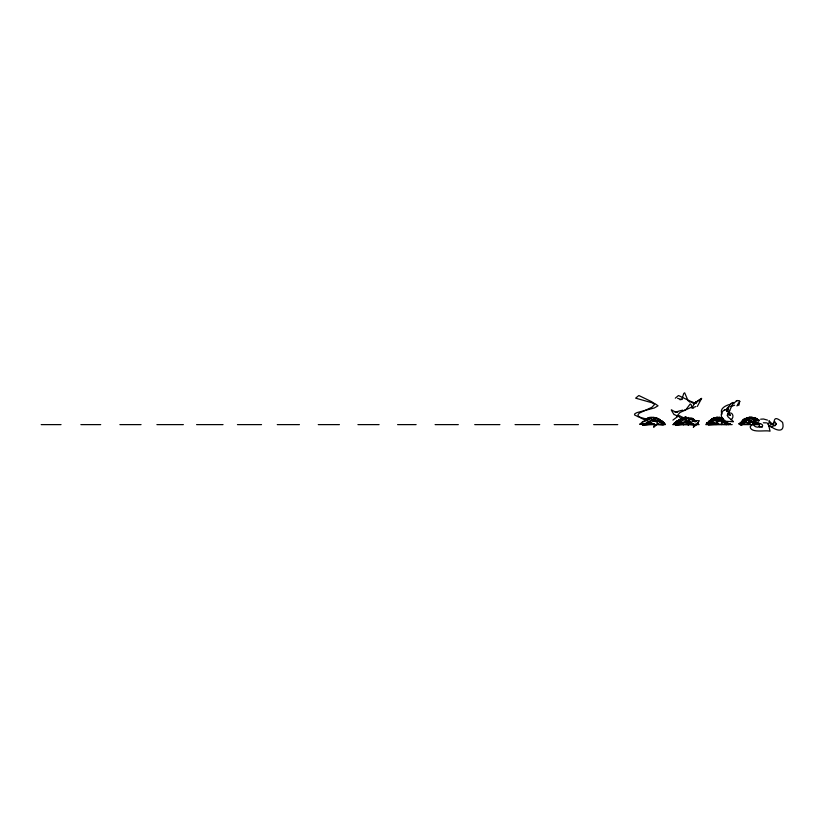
<?xml version="1.0" encoding="UTF-8"?>
<svg xmlns="http://www.w3.org/2000/svg" width="824" height="824" viewBox="0 0 824 824"><rect width="100%" height="100%" fill="white"/><g stroke="black" fill="none" stroke-linecap="round" stroke-linejoin="round"><path stroke-width="1.24" d="M650.002 421.888L650.002 424.35L642.256 424.607L654.472 424.36L648.354 424.381L648.962 424.36M694.004 424.37L675.319 424.607L681.51 424.37L681.51 421.919M745.679 420.024L743.238 420.662L748.429 417.541L751.57 417.274L754.702 418.139M756.999 418.891C755.68 417.212 750.51 417.768 755.011 419.025M776.28 424.195L774.972 425.73M719.826 419.601L717.199 421.26L712.379 420.158M746.987 419.385L747.069 420.621L749.902 419.89M719.939 418.262L719.568 417.366L716.283 417.377L708.918 421.064L716.592 417.335M753.898 417.696L753.249 418.644L754.475 418.901M769.049 420.93L769.668 422.867A15.378 12.195 -61.7 0 0 769.812 423.237L770.986 424.803L772.047 424.463M743.299 420.456L749.418 419.972L751.581 421.435L753.466 424.339L757.019 422.475M767.752 424.206L768.164 422.887L770.049 431.189C765.228 429.829 750.901 433.476 750.159 426.801A82.215 23.566 3.2 0 1 750.87 425.905L753.394 423.845L756.823 422.609M753.579 424.051L754.063 418.808M757.586 419.488L754.094 417.727M646.243 419.107C652.752 412.937 666.307 424.216 664.597 423.752M677.596 423.248L680.294 420.549M721.453 424.618L721.906 423.093M716.046 424.618L716.89 422.485M649.776 421.569L645.831 423.629L640.042 424.216L642.741 421.538L647.304 420.065M726.861 411.392L730.167 404.368L732.309 402.586L734.194 402.545L732.258 403.77M729.683 410.548L732.536 404.378L736.244 401.164M746.42 422.341L749.201 424.329L751.014 421.085M679.481 421.837L679.439 420.219L677.05 421.229M741.332 424.36L742.053 423.103M684.929 418.221L685.929 417.315L681.911 418.128M747.976 423.052L749.201 424.329L750.643 421.528M733.309 421.785L720.526 420.868L717.158 422.115A11.958 6.602 39.3 0 0 716.921 422.516M684.991 418.108L685.959 417.387M745.576 418.747L748.429 417.552M647.973 419.097L649.899 418.159M710.072 422.31L708.383 424.607L710.267 421.898M709.783 422.815L708.383 424.607A155.633 155.633 0 0 1 726.912 424.607L725.089 422.867M679.192 422.403L677.596 424.463L685.424 422.022L688.504 422.547L692.212 424.381L690.141 421.507L690.965 422.867M674.465 423.567L679.522 419.653L675.742 422.764M739.149 423.917L745.844 419.962L744.093 420.755L744.711 419.344M742.712 421.6C745.627 418.674 751.241 419.189 752.92 423.268C753.744 425.297 756.102 421.929 758.07 423.361M745.133 419.086L745.751 418.571M683.034 418.18L685.836 417.284A8.034 1.947 -90 0 1 686.268 417.366M741.034 424.133L742.311 422.321L747.069 420.621M772.284 424.164L774.715 421.558L776.27 423.876M728.056 414.678L729.178 412.196L728.838 410.197M707.806 423.186L709.886 420.796M645.11 421.033L646.14 419.632M718.188 423.989L712.255 422.238M750.118 418.242L750.273 417.469L748.532 417.521M699.442 400.866L701.636 398.394L697.31 406.428M691.985 421.96L689.853 423.958A1.895 1.38 1.3 0 1 689.503 423.763L689.379 423.67A7.025 5.026 2.7 0 1 688.957 423.402M697.681 422.856L698.412 423.711L697.485 422.661M750.674 421.486L751.426 420.652M714.377 417.902L713.553 418.149M746.276 422.321L741.25 424.504L739.293 423.969L741.25 424.504L743.33 423.382M678.451 424.113C676.628 424.988 680.099 422.146 679.779 420.868C678.791 418.149 673.26 425.38 674.362 423.67M679.522 419.653L673.97 424.092L675.938 422.084M673.97 424.092L674.66 423.351M674.166 423.876L676.957 421.301M739.221 423.886C740.91 422.496 738.479 424.793 741.796 423.824M675 423.011L680.902 418.664M744.216 419.663L746.194 418.293L750.355 417.294M740.385 423.011C747.244 416.789 738.634 422.753 742.311 422.31M744.597 419.684L746.76 418.087M727.355 408.282L727.458 408.179A6.757 4.223 3.1 0 1 728.292 407.54L728.498 407.447M685.259 419.375C681.366 419.076 680.016 425.246 675.948 423.969A5.14 1.082 23.4 0 0 675.67 423.938L675.319 423.907M682.674 418.232L681.798 418.324L684.785 417.861L685.98 419.292L688.586 417.449L688.936 418.149L692.366 418.798L696.053 421.342M712.194 422.135L708.64 424.566M739.272 423.742L742.877 421.301M679.161 420.065L673.754 424.401L677.894 424.092L679.996 423.031M739.478 423.773L740.179 423.783M644.492 423.824C639.517 423.248 639.362 424.834 640.876 423.742M677.812 424.37L678.966 423.691M674.145 424.154L674.362 424.051M675.319 398.167L678.492 395.52L691.439 401.721L694.138 404.203L692.376 406.798L679.985 412.505L677.627 415.234L680.171 417.84L692.881 423.783L694.169 425.524L693.303 427.254L696.476 424.618L681.51 424.37M723.956 421.898L720.145 419.952L716.499 419.519L706.281 423.515L711.576 419.9M759.295 425.575L759.182 426.523L762.385 427.069M640.114 424.154L647.067 423.897L651.341 422.248M742.517 420.642L745.566 418.849M676.452 421.692L677.565 420.879L679.779 420.868L677.596 424.463C681.829 422.228 687.175 420.776 691.408 423.907C685.414 416.789 692.129 417.85 696.033 421.61M677.369 420.868L677.287 420.94A14.801 8.951 -58.4 0 0 676.978 421.054M674.011 424.195L677.822 422.269M727.87 413.741C725.089 416.429 731.63 419.107 733.319 421.517M673.754 424.401L679.625 423.289M676.556 424.154L675.567 424.566L677.05 423.824M651.393 420.394C651.465 420.343 655.235 417.325 657.356 418.52M657.325 424.308L657.964 422.959L655.956 421.62L638.363 416.862L634.521 414.905L634.799 413.761L636.921 412.628L654.297 407.983L658.036 405.81L654.771 403.533L635.644 398.167L638.816 395.52L651.99 401.844L654.503 404.574L651.877 407.303L639.527 412.999L638.085 414.493L638.209 415.976L641.196 418.211L653.041 423.66L654.493 425.524L653.628 427.254L657.325 424.308L656.192 424.36M650.095 421.342L646.644 423.371M701.43 398.456L693.921 403.698L701.245 398.631M706.93 422.949L709.196 422.012M713.986 418.128L711.751 419.117L713.429 418.211M651.671 420.199L656.316 418.324L661.445 420.899M643.523 424.133L642.514 424.566L644.038 423.783M697.465 401.298L693.756 403.451M681.736 418.201L685.166 417.294L681.623 418.273L684.785 417.861M707.074 422.856L709.279 422.001M730.847 419.828C734.854 417.675 732.721 410.764 728.086 413.617M743.495 420.055L751.704 417.253L759.44 420.601M715.222 418.242L718.93 418.108M707.847 423.237L706.704 423.32L710.092 421.867M743.794 423.103L745.596 422.29L747.852 422.969M709.371 422.3L716.447 419.519A7.941 6.757 -7.1 0 1 719.022 419.622L723.874 421.847L722.329 421.61A4.954 3.863 17.7 0 1 723.235 421.682L724.059 421.775M714.264 417.881L711.462 419.2L713.883 418.19M755.701 423.031C750.86 424.494 756.041 428.099 758.966 426.925M742.403 423.927L745.411 422.31M710.576 421.589L714.902 419.776L720.938 420.24L723.874 421.847M651.382 417.861L648.375 419.519A6.458 2.081 -21.5 0 1 647.643 419.88M742.166 423.618L742.671 423.34A8.085 1.772 -22.1 0 1 743.011 423.134L743.588 422.877M742.043 423.691L745.256 422.331M742.064 423.68L740.982 424.257L740.014 423.752C739.118 423.052 746.256 419.272 748.038 419.694C752.116 419.704 752.497 426.544 756.247 422.805L759.666 423.423M740.982 424.257L746.081 422.3L749.201 424.329M739.406 423.804L740.467 423.897M756.834 419.818L758.935 420.683M650.867 422.506L649.868 423M756.875 419.787L757.802 419.89A7.148 2.06 54.9 0 1 758.904 420.662M679.182 419.571L683.168 419.725M726.057 423.361L727.86 424.494L729.611 423.639A20.713 4.563 -54.2 0 1 729.724 423.598M651.403 417.85C656.306 415.698 661.373 421.476 664.772 423.979L663.382 422.63M641.257 423.618L645.316 423.742L649.889 421.589M652.175 420.518L656.759 418.376M653.061 421.332L656.8 420.436A4.326 3.193 18.1 0 1 657.861 420.693M724.574 409.95L723.925 410.28A8.322 6.664 75.9 0 0 723.39 410.682A9.28 7.498 71.2 0 0 723.111 410.898C718.291 415.399 723.853 421.589 728.035 424.092M692.438 421.116L694.55 421.291A6.231 3.976 35.3 0 1 695.003 421.445M653.257 421.239L656.862 420.436L660.735 422.063M653.174 418.077L654.503 417.624M678.667 424.02L679.1 423.824A9.548 7.261 9.5 0 0 680.006 423.237M679.8 423.515C682.324 420.24 695.003 425.431 691.161 423.145M647.056 418.767L649.631 417.613L646.438 419.025M747.038 417.984L753.764 417.892L752.662 418.221M651.454 422.176L647.067 423.897L644.45 423.958M653.648 421.311L655.842 420.446L658.881 420.992L663.258 424.133M745.967 418.438L749.593 417.366A3.729 1.061 -19.5 0 1 750.304 418.139M730.497 406.551L734.668 405.212M694.859 420.384L691.861 418.551C686.485 423.258 690.316 414.441 694.447 420.086M744.319 422.568L745.102 422.352M729.013 423.793L730.517 424.226L728.766 423.68M677.761 412.216C672.302 412.247 668.398 405.418 674.104 414.699M691.769 423.948L687.927 420.704M730.528 404.296C726.119 405.12 718.93 408.622 722.092 414.091M693.654 408.086L692.067 407.849L691.027 404.316L690.203 403.976L686.207 409.312L683.91 410.568M760.634 419.2L763.518 419.014L767.463 420.096M725.81 409.549L725.079 409.755A9.589 6.757 -72.6 0 0 724.574 410.022M647.51 423.814L646.974 423.907M692.963 420.93L692.86 420.951A3.584 2.009 37.2 0 0 692.613 421.085M748.511 419.138L748.367 419.159M650.26 418.159L651.29 418.056M729.456 424.01C731.3 423.783 729.94 424.278 729.683 423.66M642.596 421.795L643.801 421.878M685.084 418.19L691.861 418.551M721.165 421.837L727.654 422.619M759.738 426.884C764.61 427.326 762.839 423.32 758.986 423.546M737.717 400.794L738.283 400.783M749.469 417.881L754.413 420.631L757.792 420.673M726.531 409.456L727.963 409.61M664.329 424.618L642.256 424.618L645.357 424.463M653.607 424.329L654.647 424.339L642.256 424.607L643.286 424.556M685.64 424.329L675.319 424.607L676.35 424.556M642.256 424.607L650.527 424.339M675.319 424.607L679.779 424.422L675.319 424.412M676.308 424.556L683.25 424.35A35.607 8.642 -90 0 1 683.333 423.938M643.801 424.525L644.317 424.504M677.38 424.504L678.409 424.463M747.183 419.2L747.862 419.2L747.317 419.2M644.904 424.484L651.918 424.329M678.935 424.442L680.995 424.391M646.902 424.412L646.387 424.432L647.932 424.391M680.274 424.401L681.273 424.381M718.662 424.329L708.383 424.607L726.892 424.339M747.862 419.2L746.956 419.2M649.374 424.36L651.413 424.329M645.316 423.742L641.886 423.598M651.032 424.339L651.547 424.329M652.175 424.329L652.999 424.329M652.433 424.329L653.957 424.329M41.2 424.618L61.038 424.618M80.876 424.618L100.713 424.618M119.882 424.618L141.048 424.618M156.91 424.618L183.361 424.618M196.586 424.618L223.036 424.618M237.446 424.618L261.527 424.618M277.276 424.618L299.431 424.618M318.26 424.618L339.416 424.618M357.925 424.618L379.091 424.618M397.601 424.618L416.12 424.618M435.103 424.618L458.319 424.618M474.717 424.618L499.9 424.618M515.062 424.618L539.71 424.618M554.192 424.618L578.438 424.618M593.661 424.618L617.732 424.618M672.672 424.618L699.123 424.618M705.735 424.618L732.186 424.618M739.808 424.618L759.666 424.618M652.835 424.329L654.163 424.329M686.155 424.329L687.71 424.339M645.625 424.02L644.306 423.938M716.942 417.675L717.962 417.686M754.269 418.86L756.988 418.891M688.225 424.339L694.416 424.504M688.462 423.938A33.413 8.106 -90 0 1 688.545 424.36L690.028 424.37M766.753 422.877L763.333 422.774M688.545 424.35L693.901 424.484L690.8 424.391M690.533 424.381L693.829 424.484M657.737 424.391L659.808 424.442M753.157 418.077L756.834 418.798M719.568 417.366L724.924 420.425M658.695 420.662L663.413 424.607L656.707 424.36L663.413 424.607L661.651 422.166M660.323 424.463L663.413 424.607M714.892 418.52L721.721 418.88M692.016 424.422L696.476 424.607L695.961 424.576M750.046 420.909L752.024 421.311M663.66 424.03C666.791 426.06 662.177 421.085 664.432 423.629M722.174 422.073L725.954 422.712M722.174 420.765L719.785 420.188M708.599 422.146L717.931 424.329L713.388 422.578M753.929 418.777L753.167 418.304M754.609 418.932L757.524 419.571L755.144 419.066M685.578 418.829C681.191 417.675 679.8 413.998 676.556 416.347M680.037 399.815L681.953 399.177L683.735 393.46L684.682 392.811L688.019 400.639L690.131 402.297M752.291 417.408L752.745 417.974M692.737 420.992L694.488 421.466M757.143 419.715L757.802 419.89M692.201 420.477L699.38 420.714L697.64 422.959M712.956 422.444L710.412 421.95A8.961 5.171 38.8 0 0 709.248 421.96M657.892 420.631L665.205 424.607L663.907 423.969M663.155 424.566L658.52 420.755M726.634 424.556L723.039 421.579M757.462 420.384L758.214 420.693M722.401 418.159L719.754 417.408L721.669 418.19M722.257 418.015L723.039 418.561M722.37 418.067L722.854 418.468M757.689 420.456L758.286 420.724M659.818 419.818L663.897 423.958M726.284 422.506L726.5 422.599M665.03 424.556L660.982 422.228M730.466 415.244L730.373 415.214A2.781 1.391 15.1 0 0 729.271 414.894A3.729 1.844 15.1 0 0 728.251 414.822M715.232 419.045L715.562 419.189A1.998 0.824 -5.6 0 1 715.098 419.004M756.484 422.331L756.834 424.206L750.571 421.373A19.642 14.657 38 0 0 749.067 424.267M694.9 421.455L693.551 420.961A2.009 1.04 31.2 0 0 692.974 420.951M768.421 425.627C778.948 432.27 768.246 410.115 782.604 422.413C785.282 433.795 775.487 430.416 770.038 425.823M773.829 425.39L774.601 425.678A6.726 3.574 -62.1 0 0 774.9 425.689M757.781 420.127L758.698 420.611M755.618 418.571L758.616 420.549M695.065 420.786L696.187 421.476M658.87 419.138L664.453 423.66M663.444 423.907L662.578 423.351M685.98 419.292L686.773 419.807M773.334 425.112L769.132 420.889M730.497 415.389L728.272 413.164M724.873 422.506L727.86 424.494M726.706 423.804L725.656 423.083M755.093 422.939L756.731 423.783M724.533 422.3L725.522 422.99M687.721 421.981L690.491 423.917L691.501 422.29L690.934 423.382A4.717 2.771 -14.9 0 1 690.728 423.608L689.997 424.01L688.349 422.702M724.636 422.362L725.923 423.268M751.715 417.809L752.271 418.201M755.381 423.134L756.834 424.206M729.312 423.886L728.983 423.618A10.043 2.905 -77.6 0 0 727.932 423.866M661.559 422.722L663.413 424.35A30.364 30.364 0 0 0 661.744 422.403M728.694 424.638L728.725 424.659A3.039 1.257 29 0 1 727.932 422.949M662.444 421.754L663.155 422.403M689.019 423.361L688.256 422.599M751.643 421.28L754.908 424.36L754.836 423.217M661.435 422.073L662.424 423.155M754.413 420.631L756.247 422.805M755.629 422.403L756.679 424.041M726.871 422.496L727.221 423.124M727.221 423.145L727.798 424.35A9.672 2.771 -77.3 0 1 728.406 423.897M739.962 401.679L739.901 401.535A8.189 2.884 -23.2 0 0 739.571 401.051M717.457 422.31L717.21 421.291M748.48 420.734L749.16 424.092M689.245 419.962L689.482 420.827M754.496 422.99L754.825 424.175M756.689 423.577L756.473 422.166M648.869 419.035L648.89 418.726A10.104 2.07 44.2 0 1 648.941 418.355M697.588 422.959A12.545 2.637 -5.6 0 1 695.013 424.504M685.455 418.128A12.494 1.442 11.6 0 1 696.115 420.982M678.317 416.202A12.504 2.348 7.9 0 1 674.825 414.74M675.114 412.474A12.494 1.906 -10.1 0 1 682.725 410.136M695.837 406.531A12.504 1.967 -9.8 0 1 691.717 407.89M691.769 402.009A12.494 2.287 8.2 0 1 696.321 403.513M681.973 399.568A12.545 1.535 11.4 0 1 677.606 398.332M729.776 410.661A5.387 2.688 65.5 0 1 726.871 411.475M736.326 400.752A8.91 5.006 -61.8 0 1 737.799 400.557M738.397 400.639A8.765 3.749 -41.1 0 1 739.087 400.835M739.664 401.721A7.89 2.678 -15.2 0 1 738.17 403.193M739.416 403.41A9.414 3.348 -3 0 1 737.511 404.471M739.283 404.841A19.24 5.995 -6.1 0 1 736.769 405.841M728.066 407.097A15.718 10.939 9.6 0 1 728.457 406.871M726.809 409.94A6.376 3.904 1.4 0 1 727.077 408.22M725.728 409.827A8.343 4.583 -47.7 0 1 726.428 409.693M727.757 424.154A7.354 2.05 33 0 1 728.22 424.525M721.546 422.599A15.563 7.344 63.3 0 1 721.917 421.991M759.749 426.544A10.218 6.056 -6.3 0 1 759.007 426.575M757.606 423.052A7.849 1.627 16.8 0 1 758.616 423.237M776.311 423.845A7.282 3.471 -47 0 1 776.332 424.164M773.808 425.524A16.902 8.837 -83.2 0 1 773.468 425.38M773.53 425.132A19.158 10.043 -83 0 1 773.355 425.029M772.315 424.175A2.163 1.226 -47.2 0 1 772.067 424.484M685.568 417.346A8.549 2.07 -90 0 1 685.898 417.212A8.899 2.153 -90 0 1 686.227 417.335M688.205 424.844A36.987 8.601 89.5 0 1 688.277 425.246M683.415 424.906A39.655 9.363 -89.6 0 1 683.498 424.504M673.888 423.938A15.615 8.631 -57.3 0 1 676.422 421.486M679.306 421.878A13.627 5.943 -25.5 0 1 678.997 422.434M672.92 420.116A31.25 12.36 -44.7 0 1 677.74 416.573M682.839 417.284A11.32 1.061 -39.7 0 1 682.694 417.459M678.636 420.302A4.481 0.515 -34.5 0 1 678.286 420.58M677.668 421.898A4.244 0.762 -33.4 0 1 678.574 421.352M676.185 422.712A16.274 9.198 -56.4 0 1 677.174 421.816M674.629 424.308A9.043 3.028 36.8 0 1 675.711 424.35M693.756 420.817A13.009 5.84 33.6 0 1 695.209 421.94M674.022 423.371A35.216 11.67 -43.8 0 1 675.69 422.012M649.755 422.856A9.692 7.406 -3.7 0 1 647.448 423.66M647.025 424.103A6.365 4.604 -3.5 0 1 645.614 424.216M641.185 423.814A8.456 1.875 20 0 1 641.669 423.773M644.512 423.618A3.811 2.111 -6.4 0 0 645.388 423.515A5.305 3.646 -6.2 0 0 646.51 423.176M657.305 418.334A4.408 2.338 32.5 0 1 658.922 418.983M661.837 420.724A14.935 7.365 29.5 0 1 662.867 421.641M710.267 422.043A25.585 15.79 -17.9 0 1 710.751 421.764M727.674 423.351A13.421 5.943 54.2 0 1 726.644 422.609M715.376 418.19A2.039 0.803 -5.9 0 1 717.416 417.675A2.039 0.803 -5.9 0 1 719.012 418.149M718.003 424.37A10.259 8.312 22.2 0 1 718.229 424.061M709.042 421.775A9.61 5.984 43.6 0 1 712.163 421.837M740.199 423.68A10.455 2.76 73.2 0 1 740.797 423.546M757.266 419.262A4.326 0.731 19.7 0 1 757.472 419.457M755 418.942A8.219 1.617 11.4 0 1 755.793 419.272M743.454 422.764A4.8 2.678 -13.3 0 1 744.226 422.434M750.788 420.899A7.488 6.087 42.6 0 1 751.241 420.405M756.854 419.128A7.488 6.087 42.6 0 1 759.141 420.065M755.587 423.34A10.393 5.315 -49 0 1 756.875 422.702M742.548 420.528A3.904 2.091 -23.1 0 1 744.834 418.468M746.596 419.838A7.88 1.998 -24.9 0 1 746.317 420.024M740.591 424.422A8.765 2.132 70.4 0 1 741.373 425.318M742.3 424.772A10.619 6.365 -56.9 0 1 741.136 425.256M753.589 423.289A20.456 15.502 -4.1 0 1 754.475 424.535M754.712 424.267A17.191 9.672 46.6 0 1 754.66 423.072M750.201 420.94A7.107 5.686 -4.7 0 1 752.631 421.61M753.929 423.011A24.617 18.88 -7.7 0 1 754.619 424.041M717.065 417.644L719.445 417.696L717.065 417.644M717.096 417.583L719.414 417.624L717.096 417.583M645.048 419.807L645.604 419.406L645.038 419.828M717.704 417.387L717.251 417.85L719.321 417.85L717.704 417.387M697.289 401.442L693.89 403.636L697.289 401.442M722.236 420.055L721.896 419.849A3.172 1.37 17.1 0 0 722.308 420.096"/></g></svg>
